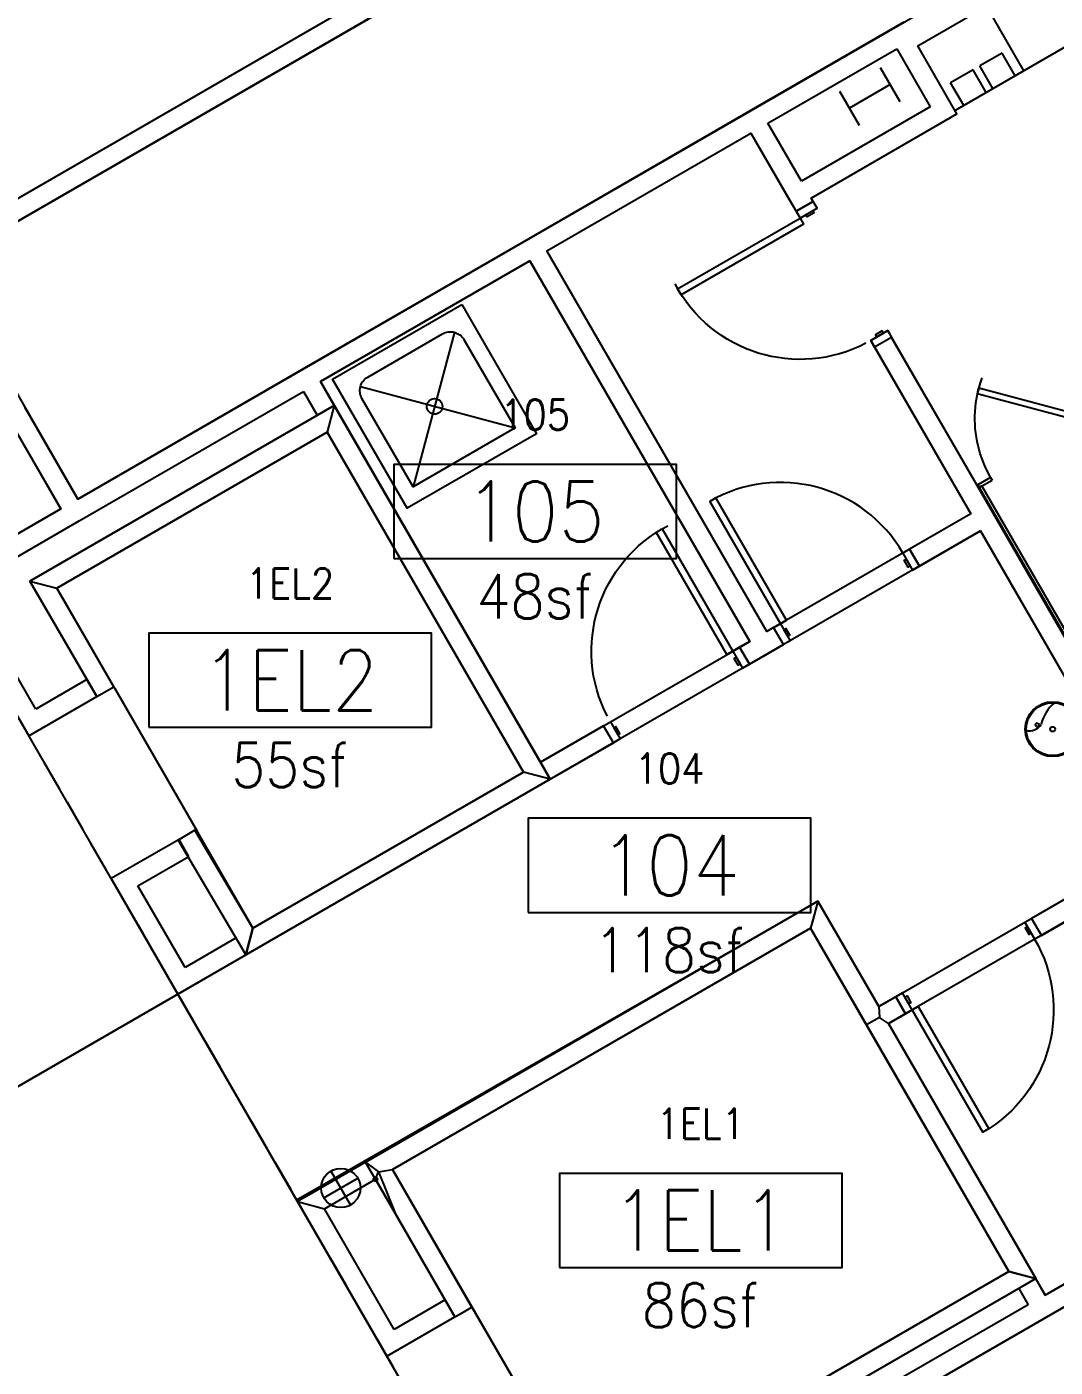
# Model space of a CAD drawing. Header units: inches. Extents: x 597 to 4798, y 649 to 3185.
# Drawn here: x 2985.4 to 3247.4, y 2347.7 to 2689.2 of the extents above; entities that cross this region are included whole.
import ezdxf
from ezdxf.enums import TextEntityAlignment as Align

# ---------------------------------------------------------------- set-up
doc = ezdxf.new("R2010")
doc.units = ezdxf.units.IN
doc.header["$LTSCALE"] = 64
doc.header["$MEASUREMENT"] = 0
doc.linetypes.add('HIDDEN2', pattern=[0.1875, 0.125, -0.0625])
for name, color, linetype in [('A-FLOR', 8, 'Continuous'), ('A-FLOR-FIXT', 8, 'Continuous'), ('B-COL', 8, 'Continuous'), ('bldg2', 8, 'HIDDEN2'), ('SP-PLAREA', 200, 'Continuous'), ('SP-RMBX', 7, 'Continuous'), ('SP-RMDR', 2, 'Continuous'), ('SP-RMNO', 6, 'Continuous'), ('SP-ROOM', 4, 'Continuous')]:
    doc.layers.add(name, color=color, linetype=linetype)
doc.styles.add('ROMANS', font='ROMANS.shx', dxfattribs={"width": 0.9})

# ---------------------------------------------------------------- blocks, each defined once
blk = doc.blocks.new('FMGRM1')
at = {"layer": 'SP-RMBX', "color": 255}
blk.add_lwpolyline([(-0.375, -0.125), (0.375, -0.125), (0.375, 0.125), (-0.375, 0.125)], close=True, dxfattribs=at)
at = {"style": 'ROMANS', "width": 0.9}
for tag, p in [('RMAREA', (0, -0.2836)), ('DATA1', (0, -0.443)), ('DATA2', (0, -0.6024)), ('DATA3', (0, -0.7618)), ('DATA4', (0, -0.9213)), ('DATA5', (0, -1.0807))]:
    blk.add_attdef(tag, text='', height=0.1172, dxfattribs=at).set_placement(p, align=Align.CENTER)
at = {"layer": 'SP-RMDR', "style": 'ROMANS', "width": 0.9}
blk.add_attdef('RMDOOR', text='', height=0.08, dxfattribs=at).set_placement((0, 0.2569), align=Align.MIDDLE)
at = {"layer": 'SP-RMNO', "style": 'ROMANS', "width": 0.9}
blk.add_attdef('RMNUMB', text='', height=0.16, dxfattribs=at).set_placement((0, 0), align=Align.MIDDLE)

msp = doc.modelspace()

# ---------------------------------------------------------------- linework, layer by layer
at = {"color": 8}
for p, q in [((3227.93, 2597.15), (3227.54, 2595.7)), ((3256.52, 2587.93), (3227.54, 2595.7)), ((3256.91, 2589.38), (3227.93, 2597.15)), ((2986.23, 2548), (3063.74, 2592.75)), ((3063.74, 2592.75), (3061.91, 2585.92)), ((3063.74, 2592.75), (3061.91, 2585.92)), ((3063.74, 2592.75), (3118.74, 2497.49)), ((2993.06, 2546.17), (3061.91, 2585.92)), ((3061.91, 2585.92), (3111.91, 2499.32)), ((3230.93, 2574.38), (3227.68, 2572.51)), ((3227.68, 2572.51), (3228.05, 2571.86)), ((3228.05, 2571.86), (3231.3, 2573.73)), ((3228.7, 2572.23), (3228.05, 2571.86)), ((3228.05, 2571.86), (3252.05, 2530.29)), ((3252.7, 2530.67), (3228.7, 2572.23)), ((3231.3, 2573.73), (3230.93, 2574.38)), ((3230.93, 2574.38), (3231.3, 2573.73)), ((2986.23, 2548), (2993.06, 2546.17)), ((3003.23, 2518.55), (2986.23, 2548)), ((2986.23, 2548), (2993.06, 2546.17)), ((3007.56, 2521.05), (2993.06, 2546.17)), ((3003.23, 2518.55), (3007.56, 2521.05)), ((3118.74, 2497.49), (3041.25, 2452.75)), ((3111.91, 2499.32), (3043.03, 2459.55)), ((3118.74, 2497.49), (3111.91, 2499.32)), ((3118.74, 2497.49), (3111.91, 2499.32)), ((3028.25, 2484.53), (3023.94, 2481.99)), ((3028.25, 2484.53), (3043.03, 2459.55)), ((3023.94, 2481.99), (3041.25, 2452.75)), ((3071.73, 2399.91), (3186.91, 2466.41)), ((3186.91, 2466.41), (3185.54, 2461.29)), ((3186.91, 2466.41), (3186.45, 2464.7)), ((3186.91, 2466.41), (3202.41, 2439.56)), ((3186.45, 2464.7), (3185.08, 2459.58)), ((3043.03, 2459.55), (3041.25, 2452.75)), ((3041.25, 2452.75), (3043.03, 2459.55)), ((3078.56, 2398.08), (3185.08, 2459.58)), ((3185.54, 2461.29), (3185.08, 2459.58)), ((3185.08, 2459.58), (3199.33, 2434.9)), ((3202.41, 2439.56), (3202.58, 2436.77)), ((3202.58, 2436.77), (3199.33, 2434.9)), ((3202.58, 2436.77), (3199.33, 2434.9)), ((3199.33, 2434.9), (3235.58, 2372.11)), ((3204.91, 2435.23), (3202.58, 2436.77)), ((3204.91, 2435.23), (3242.41, 2370.28)), ((3071.73, 2399.91), (3075.05, 2397.49)), ((3074.23, 2395.58), (3075.05, 2397.49)), ((3075.05, 2397.49), (3078.56, 2398.08)), ((3075.05, 2397.49), (3078.56, 2398.08)), ((3098.81, 2363), (3078.56, 2398.08)), ((3094.48, 2360.5), (3074.23, 2395.58)), ((3127.23, 2303.78), (3242.41, 2370.28)), ((3129.06, 2310.61), (3235.58, 2372.11)), ((3235.58, 2372.11), (3242.41, 2370.28)), ((3240.7, 2370.74), (3235.58, 2372.11)), ((3242.41, 2370.28), (3240.7, 2370.74)), ((3094.48, 2360.5), (3095.92, 2361.34)), ((3095.92, 2361.34), (3098.81, 2363))]:
    msp.add_line(p, q, dxfattribs=at)
msp.add_lwpolyline([(3230.93, 2574.38), (3229.44, 2577.31), (3228.29, 2580.39), (3227.48, 2583.57), (3227.02, 2586.82), (3226.92, 2590.1), (3227.17, 2593.38), (3227.79, 2596.6), (3228.75, 2599.74)], dxfattribs=at)
for points in [[(3212.36, 2684.33, 0), (3366.42, 2773.28, 0)], [(3112.97, 2720.48, 0), (2959.25, 2631.73, 0)], [(2963.91, 2628.65, 0), (3115.47, 2716.15, 0)], [(3208.86, 2690.39, 0), (3169.55, 2667.7, 0)], [(3222.36, 2667.01, 0), (3212.36, 2684.33, 0)], [(3174.22, 2664.62, 0), (3207.03, 2683.56, 0)], [(3207.03, 2683.56, 0), (3215.53, 2668.84, 0)], [(3169.55, 2667.7, 0), (3113.26, 2635.2, 0)], [(3215.53, 2668.84, 0), (3182.72, 2649.9, 0)], [(3182.72, 2649.9, 0), (3174.22, 2664.62, 0)], [(3185.22, 2645.57, 0), (3222.36, 2667.01, 0)], [(3117.92, 2632.12, 0), (3169.89, 2662.12, 0)], [(3169.89, 2662.12, 0), (3179.64, 2645.23, 0)], [(3179.64, 2645.23, 0), (3181.39, 2642.2, 0)], [(3181.39, 2642.2, 0), (3185.72, 2644.7, 0)], [(3186.72, 2642.97, 0), (3185.72, 2644.7, 0), (3181.39, 2642.2, 0), (3182.39, 2640.47, 0), (3186.72, 2642.97, 0)], [(3185.72, 2644.7, 0), (3185.22, 2645.57, 0)], [(3182.39, 2640.47, 0), (3183.26, 2638.95, 0), (3152.08, 2620.95, 0), (3151.21, 2622.47, 0), (3182.39, 2640.47, 0)], [(3185.63, 2642.34, 0), (3185.95, 2641.8, 0), (3184.21, 2640.8, 0), (3183.9, 2641.34, 0), (3185.63, 2642.34, 0)], [(3113.26, 2635.2, 0), (3055.57, 2601.89, 0)], [(3060.24, 2598.81, 0), (3113.59, 2629.62, 0)], [(3113.59, 2629.62, 0), (3169.59, 2532.62, 0)], [(3173.92, 2535.12, 0), (3117.92, 2632.12, 0)], [(3204.72, 2611.79, 0), (3205.72, 2610.06, 0), (3201.39, 2607.56, 0), (3200.39, 2609.29, 0), (3204.72, 2611.79, 0)], [(3205.72, 2610.06, 0), (3201.39, 2607.56, 0)], [(3203.63, 2611.17, 0), (3203.32, 2611.71, 0), (3201.59, 2610.71, 0), (3201.9, 2610.17, 0), (3203.63, 2611.17, 0)], [(3231.47, 2565.46, 0), (3205.72, 2610.06, 0)], [(3201.39, 2607.56, 0), (3225.89, 2565.12, 0)], [(3055.57, 2601.89, 0), (2998.41, 2568.89, 0)], [(3063.74, 2592.75, 0), (3060.24, 2598.81, 0)], [(2998.75, 2563.31, 0), (3055.91, 2596.31, 0)], [(3055.91, 2596.31, 0), (3059.41, 2590.25, 0)], [(2998.41, 2568.89, 0), (2984.91, 2592.27, 0)], [(3063.74, 2592.75, 0), (2986.23, 2548, 0)], [(3059.41, 2590.25, 0), (3063.74, 2592.75, 0)], [(3118.74, 2497.49, 0), (3063.74, 2592.75, 0)], [(2980.58, 2589.77, 0), (2994.08, 2566.39, 0)], [(2993.06, 2546.17, 0), (3061.91, 2585.92, 0)], [(3061.91, 2585.92, 0), (3111.91, 2499.32, 0)], [(3177.39, 2537.12, 0), (3178.9, 2538, 0), (3160.9, 2569.17, 0), (3159.39, 2568.3, 0), (3177.39, 2537.12, 0)], [(2994.08, 2566.39, 0), (2962.91, 2548.39, 0)], [(3225.89, 2565.12, 0), (3210.29, 2556.12, 0)], [(3251.84, 2530.17, 0), (3231.47, 2565.46, 0)], [(2969.74, 2546.56, 0), (2998.75, 2563.31, 0)], [(3165.26, 2530.12, 0), (3163.75, 2529.25, 0), (3145.75, 2560.42, 0), (3147.26, 2561.3, 0), (3165.26, 2530.12, 0)], [(3212.79, 2551.79, 0), (3228.39, 2560.79, 0)], [(3228.39, 2560.79, 0), (3248.76, 2525.5, 0)], [(3211.06, 2550.79, 0), (3212.79, 2551.79, 0), (3210.29, 2556.12, 0), (3208.56, 2555.12, 0), (3211.06, 2550.79, 0)], [(3210.29, 2556.12, 0), (3212.79, 2551.79, 0)], [(3210.44, 2551.87, 0), (3209.9, 2551.56, 0), (3208.9, 2553.29, 0), (3209.44, 2553.6, 0), (3210.44, 2551.87, 0)], [(2962.91, 2548.39, 0), (2985.91, 2508.55, 0)], [(2986.23, 2548, 0), (3003.23, 2518.55, 0)], [(2987.74, 2515.38, 0), (2969.74, 2546.56, 0)], [(3007.56, 2521.05, 0), (2993.06, 2546.17, 0)], [(3175.65, 2536.12, 0), (3173.92, 2535.12, 0)], [(3179.89, 2532.79, 0), (3178.15, 2531.79, 0), (3175.65, 2536.12, 0), (3177.39, 2537.12, 0), (3179.89, 2532.79, 0)], [(3178.15, 2531.79, 0), (3175.65, 2536.12, 0)], [(3179.26, 2533.87, 0), (3179.8, 2534.19, 0), (3178.8, 2535.92, 0), (3178.26, 2535.6, 0), (3179.26, 2533.87, 0)], [(3167.76, 2525.79, 0), (3169.49, 2526.79, 0), (3166.99, 2531.12, 0), (3165.26, 2530.12, 0), (3167.76, 2525.79, 0)], [(3169.59, 2532.62, 0), (3166.99, 2531.12, 0)], [(3166.99, 2531.12, 0), (3169.49, 2526.79, 0)], [(3174.26, 2529.54, 0), (3178.15, 2531.79, 0)], [(3167.14, 2526.87, 0), (3166.6, 2526.56, 0), (3165.6, 2528.29, 0), (3166.14, 2528.6, 0), (3167.14, 2526.87, 0)], [(3169.49, 2526.79, 0), (3174.26, 2529.54, 0)], [(3000.73, 2522.88, 0), (2987.74, 2515.38, 0)], [(3003.23, 2518.55, 0), (3000.73, 2522.88, 0)], [(3003.23, 2518.55, 0), (3007.56, 2521.05, 0)], [(2985.91, 2508.55, 0), (3003.23, 2518.55, 0)], [(3132.35, 2511.12, 0), (3116.24, 2501.82, 0)], [(3136.58, 2507.79, 0), (3134.85, 2506.79, 0), (3132.35, 2511.12, 0), (3134.08, 2512.12, 0), (3136.58, 2507.79, 0)], [(3134.85, 2506.79, 0), (3132.35, 2511.12, 0)], [(3135.96, 2508.87, 0), (3136.5, 2509.19, 0), (3135.5, 2510.92, 0), (3134.96, 2510.6, 0), (3135.96, 2508.87, 0)], [(3118.74, 2497.49, 0), (3134.85, 2506.79, 0)], [(3116.24, 2501.82, 0), (3118.74, 2497.49, 0)], [(3041.25, 2452.75, 0), (3118.74, 2497.49, 0)], [(3111.91, 2499.32, 0), (3043.03, 2459.55, 0)], [(3028.25, 2484.53, 0), (3023.94, 2481.99, 0)], [(3043.03, 2459.55, 0), (3028.25, 2484.53, 0)], [(3024.23, 2482.18, 0), (3006.91, 2472.18, 0)], [(3023.94, 2481.99, 0), (3041.25, 2452.75, 0)], [(3026.73, 2477.85, 0), (3024.23, 2482.18, 0)], [(3274.39, 2481.12, 0), (3241.38, 2462.06, 0)], [(3013.74, 2470.35, 0), (3026.73, 2477.85, 0)], [(3243.88, 2457.73, 0), (3276.89, 2476.79, 0)], [(3006.91, 2472.18, 0), (3023.91, 2442.74, 0)], [(3025.74, 2449.57, 0), (3013.74, 2470.35, 0)], [(3186.91, 2466.41, 0), (3071.73, 2399.91, 0)], [(3202.41, 2439.56, 0), (3186.91, 2466.41, 0)], [(3078.56, 2398.08, 0), (3185.08, 2459.58, 0)], [(3185.08, 2459.58, 0), (3199.33, 2434.9, 0)], [(3239.65, 2461.06, 0), (3241.38, 2462.06, 0), (3243.88, 2457.73, 0), (3242.15, 2456.73, 0), (3239.65, 2461.06, 0)], [(3240.27, 2459.98, 0), (3239.73, 2459.67, 0), (3240.73, 2457.93, 0), (3241.27, 2458.25, 0), (3240.27, 2459.98, 0)], [(3241.38, 2462.06, 0), (3243.88, 2457.73, 0)], [(3038.73, 2457.07, 0), (3025.74, 2449.57, 0)], [(3041.23, 2452.74, 0), (3038.73, 2457.07, 0)], [(3023.91, 2442.74, 0), (3041.23, 2452.74, 0)], [(3206.74, 2442.06, 0), (3202.41, 2439.56, 0)], [(3208.47, 2443.06, 0), (3206.74, 2442.06, 0), (3209.24, 2437.73, 0), (3210.97, 2438.73, 0), (3208.47, 2443.06, 0)], [(3209.24, 2437.73, 0), (3206.74, 2442.06, 0)], [(3209.1, 2441.98, 0), (3209.64, 2442.29, 0), (3210.64, 2440.56, 0), (3210.1, 2440.25, 0), (3209.1, 2441.98, 0)], [(3210.97, 2438.73, 0), (3212.49, 2439.61, 0), (3230.49, 2408.43, 0), (3228.97, 2407.55, 0), (3210.97, 2438.73, 0)], [(3199.33, 2434.9, 0), (3235.58, 2372.11, 0)], [(3204.91, 2435.23, 0), (3209.24, 2437.73, 0)], [(3242.41, 2370.28, 0), (3204.91, 2435.23, 0)], [(3316.82, 2407.61, 0), (3244.85, 2366.06, 0)], [(3245.18, 2360.48, 0), (3321.49, 2404.53, 0)], [(3071.73, 2399.91, 0), (3056.57, 2391.16, 0)], [(3067.9, 2389.04, 0), (3062.9, 2397.7, 0)], [(3079.23, 2386.92, 0), (3071.73, 2399.91, 0)], [(3074.23, 2395.58, 0), (3075.05, 2397.49, 0)], [(3075.05, 2397.49, 0), (3079.23, 2386.92, 0)], [(3098.81, 2363, 0), (3078.56, 2398.08, 0)], [(3061.07, 2390.87, 0), (3069.73, 2395.87, 0)], [(3061.24, 2388.08, 0), (3074.23, 2395.58, 0)], [(3074.23, 2395.58, 0), (3094.48, 2360.5, 0)], [(3056.57, 2391.16, 0), (3054.41, 2389.91, 0)], [(3054.41, 2389.91, 0), (3077.16, 2350.5, 0)], [(3054.41, 2389.91, 0), (3061.24, 2388.08, 0)], [(3078.99, 2357.33, 0), (3061.24, 2388.08, 0)], [(3127.23, 2303.78, 0), (3242.41, 2370.28, 0)], [(3235.58, 2372.11, 0), (3129.06, 2310.61, 0)], [(3242.41, 2370.28, 0), (3238.08, 2367.78, 0)], [(3244.85, 2366.06, 0), (3242.41, 2370.28, 0)], [(3238.08, 2367.78, 0), (3240.52, 2363.56, 0)], [(3091.98, 2364.83, 0), (3078.99, 2357.33, 0)], [(3094.48, 2360.5, 0), (3091.98, 2364.83, 0)], [(3240.52, 2363.56, 0), (3148.72, 2310.56, 0)], [(3077.16, 2350.5, 0), (3094.48, 2360.5, 0)], [(3094.48, 2360.5, 0), (3098.81, 2363, 0)], [(3153.38, 2307.48, 0), (3245.18, 2360.48, 0)]]:
    msp.add_polyline3d(points, dxfattribs=at)
for centre, radius in [((3065.4, 2393.37), 5), ((3074.23, 2395.58), 0.5), ((3074.23, 2395.58), 0.5)]:
    msp.add_circle(centre, radius, dxfattribs=at)
at = {"color": 8, "extrusion": (0, 0, -1)}
for centre, start, end in [((-3182.39, 2640.47), 242.2356, 332.2356), ((-3165.26, 2530.12), 332.5868, 62.5868), ((-3210.97, 2438.73), 149.9735, 239.9735)]:
    msp.add_arc(centre, 36, start, end, dxfattribs=at)
at = {"color": 8}
msp.add_arc((3177.39, 2537.12), 36, 30, 120, dxfattribs=at)
at = {"layer": 'A-FLOR', "color": 8}
for p, q in [((3094.35, 2611.38), (3083.8, 2572)), ((3070.4, 2597.55), (3109.78, 2587)), ((3007.81, 2520.62), (3028.81, 2484.25)), ((3098.81, 2363), (3125.81, 2316.24))]:
    msp.add_line(p, q, dxfattribs=at)
msp.add_lwpolyline([(3096.24, 2618.44), (3115.24, 2585.54), (3082.33, 2566.54), (3063.33, 2599.44)], close=True, dxfattribs=at)
msp.add_lwpolyline([(3096.78, 2609.52), (3109.78, 2587), (3083.8, 2572), (3070.8, 2594.52, -0.414214), (3072.26, 2599.98), (3091.31, 2610.98, -0.414214)], format="xyb", close=True, dxfattribs=at)
msp.add_circle((3089.29, 2592.49), 2, dxfattribs=at)
at = {"layer": 'A-FLOR-FIXT', "color": 8}
for p, q in [((3375.92, 2756.82), (3221.86, 2667.87)), ((3239.31, 2678.17), (3230.31, 2693.76)), ((3233.87, 2682.52), (3228.17, 2679.23)), ((3237.21, 2676.74), (3233.87, 2682.52)), ((3226.44, 2678.23), (3220.74, 2674.94)), ((3229.78, 2672.45), (3226.44, 2678.23)), ((3231.51, 2673.45), (3228.17, 2679.23)), ((3224.08, 2669.16), (3220.74, 2674.94)), ((3242.95, 2510.76), (3242.5, 2511.02)), ((3243.35, 2511.46), (3242.9, 2511.71)), ((3243.35, 2511.46), (3242.95, 2510.76))]:
    msp.add_line(p, q, dxfattribs=at)
for radius in [7, 6.75, 0.63]:
    msp.add_circle((3246.74, 2510.26), radius, dxfattribs=at)
for centre, radius, start, end in [((3254.01, 2508.9), 10.56, 129.977, 166.081), ((3240.87, 2513.29), 3.43, 255.3149, 327.4483), ((3242.7, 2511.37), 0.402, 60, 240)]:
    msp.add_arc(centre, radius, start, end, dxfattribs=at)
at = {"layer": 'B-COL', "color": 8}
for p, q in [((3202.83, 2678.83), (3207.83, 2670.17)), ((3205.33, 2674.5), (3194.94, 2668.5)), ((3192.44, 2672.83), (3197.44, 2664.17))]:
    msp.add_line(p, q, dxfattribs=at)
at = {"layer": 'bldg2', "color": 8}
for p, q in [((2977.67, 2522.82), (3016.14, 2456.19)), ((3024.66, 2441.44), (3054.16, 2390.34)), ((3062.67, 2375.59), (3101.14, 2308.96))]:
    msp.add_line(p, q, dxfattribs=at)
at = {"layer": 'SP-PLAREA', "flags": 128}
for points in [[(2963.91, 2628.65), (2998.41, 2568.89), (3428.83, 2817.39), (3580.77, 2554.23), (3578.37, 2682.34), (3448, 2908.14)], [(2766.91, 2887.87), (2642.2, 2815.87), (2655.7, 2792.49), (2654.15, 2791.59), (2695.15, 2720.58), (2696.15, 2718.85), (2694.23, 2717.74), (2713.73, 2683.98), (2717.19, 2685.98), (2743.45, 2640.5), (2799.74, 2673), (2955.49, 2403.24), (3023.91, 2442.74), (2962.91, 2548.39), (2994.08, 2566.39), (2959.58, 2626.15), (2928.41, 2608.15), (2859.66, 2727.23)], [(3084.84, 2853.19), (2876.99, 2733.19), (2888.24, 2713.71), (2876.99, 2707.21), (2930.24, 2614.98), (3149.34, 2741.48)], [(3153.38, 2307.48), (3194.44, 2236.36), (3731.46, 2546.42), (3732.96, 2546.4), (3732.96, 2629.36), (3695.4, 2629.36), (3695.4, 2682.34), (3578.37, 2682.34), (3580.77, 2554.23)], [(3113.59, 2629.62), (3060.24, 2598.81), (3116.24, 2501.82), (3169.59, 2532.62)], [(3061.91, 2585.92), (2993.06, 2546.17), (3043.03, 2459.55), (3111.91, 2499.32)], [(3228.39, 2560.79), (3023.91, 2442.74), (3054.16, 2390.34), (3186.91, 2466.41), (3202.41, 2439.56), (3274.39, 2481.12)], [(3078.56, 2398.08), (3129.06, 2310.61), (3235.58, 2372.11), (3185.08, 2459.58)], [(2938.2, 2303.19), (2837.74, 2245.19), (2930.74, 2084.11), (3190.11, 2233.86), (3149.05, 2304.98), (3114.84, 2285.23), (3054.41, 2389.91), (3023.91, 2442.74), (2899.2, 2370.74)]]:
    msp.add_lwpolyline(points, close=True, dxfattribs=at)
for points in [[(3413.42, 2691.87), (3443.01, 2640.54), (3251.84, 2530.17), (3204.72, 2611.79), (3200.39, 2609.29), (3225.89, 2565.12), (3173.92, 2535.12), (3117.92, 2632.12), (3169.89, 2662.12), (3182.39, 2640.47), (3186.72, 2642.97), (3185.22, 2645.57), (3222.36, 2667.01), (3212.36, 2684.33), (3366.42, 2773.28)], [(3515.97, 2654.95), (3465.09, 2625.58), (3494.59, 2574.48), (3490.26, 2571.98), (3460.76, 2623.08), (3367.85, 2569.43), (3380.35, 2547.78), (3277.2, 2488.23), (3286.2, 2472.64), (3285.34, 2472.14), (3291.72, 2461.1), (3287.39, 2458.6), (3276.89, 2476.79), (3204.91, 2435.23), (3244.85, 2366.06), (3316.82, 2407.61), (3305.39, 2427.42), (3309.72, 2429.92), (3311.22, 2427.33), (3348.36, 2448.77), (3358.29, 2431.56), (3518.08, 2523.81)]]:
    msp.add_lwpolyline(points, dxfattribs=at)

# ---------------------------------------------------------------- block references
at = {"layer": 'SP-ROOM', "xscale": 96, "yscale": 96, "zscale": 96}
for p, values in [((3114.91, 2565.72), {'RMAREA': '48sf', 'RMDOOR': '105', 'RMNUMB': '105'}), ((3052.48, 2522.73), {'RMAREA': '55sf', 'RMDOOR': '1EL2', 'RMNUMB': '1EL2'}), ((3149.15, 2475.57), {'RMAREA': '118sf', 'RMDOOR': '104', 'RMNUMB': '104'}), ((3157.07, 2385.09), {'RMAREA': '86sf', 'RMDOOR': '1EL1', 'RMNUMB': '1EL1'})]:
    msp.add_blockref('FMGRM1', p, dxfattribs=at).add_auto_attribs(values)

doc.saveas('drawing.dxf')
